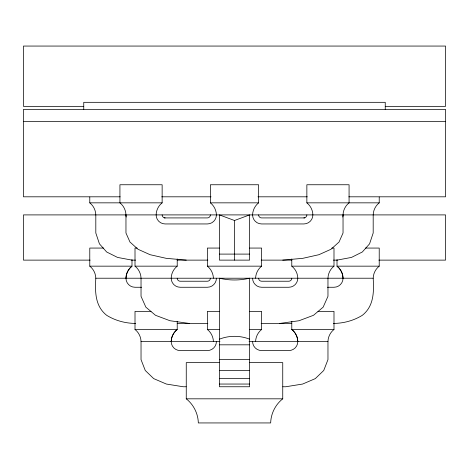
<?xml version="1.0" encoding="UTF-8"?>
<svg xmlns="http://www.w3.org/2000/svg" width="469" height="469" viewBox="0 0 469 469"><rect width="100%" height="100%" fill="white"/><g stroke="black" fill="none" stroke-linecap="round" stroke-linejoin="round"><path stroke-width="0.7" d="M141.585 287.263L135.008 287.263A9.046 9.046 0 0 1 125.962 278.217C126.067 273.562 128.33 269.036 131.988 266.158L131.988 259.644M216.408 341.532A9.046 9.046 0 0 1 207.362 350.578L180.231 350.578A9.046 9.046 0 0 1 171.185 341.532C171.291 336.877 173.553 332.351 177.218 329.473L177.218 321.312M255.605 278.217C255.711 273.562 257.973 269.036 261.638 266.158L261.638 248.066L249.572 248.066M255.605 341.532C255.711 336.877 257.973 332.351 261.638 329.473L261.638 311.381L249.572 311.381M282.825 386.755L285.756 386.755L302.64 384.047L315.303 378.618L323.745 370.475L327.966 359.623L327.966 341.532C328.071 336.877 330.334 332.351 333.992 329.473L333.992 311.381L317.982 311.381M342.786 217.018A9.046 9.046 0 0 0 343.038 214.902C343.15 210.247 345.413 205.721 349.071 202.843L349.071 184.751L306.861 184.751L306.861 202.843C310.519 205.721 312.782 210.247 312.887 214.902A9.046 9.046 0 0 1 303.848 223.948L261.638 223.948A9.046 9.046 0 0 1 252.592 214.902C252.697 210.247 254.96 205.721 258.618 202.843L258.618 184.751L210.382 184.751L210.382 202.843C214.04 205.721 216.303 210.247 216.408 214.902A9.046 9.046 0 0 1 207.362 223.948L165.152 223.948A9.046 9.046 0 0 1 156.113 214.902C156.218 210.247 158.481 205.721 162.139 202.843L162.139 184.751L119.929 184.751L119.929 202.843C123.587 205.721 125.85 210.247 125.962 214.902A9.046 9.046 0 0 0 126.214 217.018M333.348 323.44C343.537 323.37 353.638 320.673 362.338 315.303C373.986 306.093 373.981 291.794 373.189 278.217C373.295 273.562 375.563 269.036 379.222 266.158L379.222 248.066L365.392 248.066M177.218 258.923L177.218 266.158C173.553 269.036 171.291 273.562 171.185 278.217A9.046 9.046 0 0 0 180.231 287.263L207.362 287.263A9.046 9.046 0 0 0 216.408 278.217M379.222 197.056L379.222 202.843C375.563 205.721 373.295 210.247 373.189 214.902L373.189 232.993L369.572 243.845L362.338 251.988L351.48 257.417L337.012 260.125M331.812 248.066L333.992 248.066L333.992 266.158C330.334 269.036 328.071 273.562 327.966 278.217L327.966 296.308L323.141 307.16L313.491 315.303L299.023 320.732L279.723 323.44M249.572 362.637L282.743 362.637L282.743 398.82C275.42 404.577 270.894 413.629 270.677 422.938L198.323 422.938C198.106 413.629 193.58 404.577 186.257 398.82L186.257 362.637L219.428 362.637M234.5 220.5L249.572 214.902L249.572 260.125L219.428 260.125L219.428 214.902L234.5 220.5L234.5 260.125M282.743 260.125L302.839 258.319L318.92 254.702L330.979 249.274L339.023 242.039L343.038 232.993L343.038 214.902M83.752 106.363L23.45 106.363L23.45 46.062L445.55 46.062L445.55 106.363L385.248 106.363M23.45 121.436L445.55 121.436M120.181 196.81L23.45 196.81L23.45 109.377L445.55 109.377L445.55 196.81L348.819 196.81M161.717 196.81L211.05 196.81M257.95 196.81L307.283 196.81M89.778 197.056L89.778 202.843L162.139 202.843M210.382 202.843L258.618 202.843M306.861 202.843L379.222 202.843M164.244 217.915L207.362 217.915A3.013 3.013 0 0 0 210.382 214.902M304.756 217.915L261.638 217.915A3.013 3.013 0 0 1 258.618 214.902M103.608 248.066L89.778 248.066L89.778 266.158C93.437 269.036 95.705 273.562 95.811 278.217C95.019 291.794 95.014 306.093 106.662 315.303C115.362 320.673 125.463 323.37 135.652 323.44M137.188 248.066L135.008 248.066L135.008 266.158C138.666 269.036 140.929 273.562 141.034 278.217L141.034 296.308L145.859 307.16L155.509 315.303L169.977 320.732L189.277 323.44M219.428 248.066L207.362 248.066L207.362 266.158C211.027 269.036 213.289 273.562 213.395 278.217M219.428 254.098L249.572 254.098M90.136 260.125L23.45 260.125L23.45 214.902L445.55 214.902L445.55 260.125L378.864 260.125M131.906 260.125L135.635 260.125M177.218 260.125L207.849 260.125M261.151 260.125L291.782 260.125M333.365 260.125L337.094 260.125M89.778 266.158L131.988 266.158A15.829 15.829 0 0 0 125.962 278.217M135.008 266.158L177.218 266.158M207.362 266.158L261.638 266.158M291.782 258.923L291.782 266.158L333.992 266.158M379.222 266.158L337.012 266.158L337.012 259.644M95.811 278.217L373.189 278.217M327.415 287.263L333.992 287.263A9.046 9.046 0 0 0 343.038 278.217C342.933 273.562 340.67 269.036 337.012 266.158A15.829 15.829 0 0 1 343.038 278.217M151.018 311.381L135.008 311.381L135.008 329.473C138.666 332.351 140.929 336.877 141.034 341.532L141.034 359.623L145.255 370.475L153.697 378.618L166.36 384.047L183.244 386.755L186.175 386.755M219.428 311.381L207.362 311.381L207.362 329.473C211.027 332.351 213.289 336.877 213.395 341.532M177.218 323.44L207.849 323.44M261.151 323.44L291.782 323.44M135.008 329.473L177.218 329.473A15.829 15.829 0 0 0 171.185 341.532M207.362 329.473L219.668 329.473M249.332 329.473L261.638 329.473M333.992 329.473L291.782 329.473L291.782 321.312M141.034 341.532L219.943 341.532M249.057 341.532L327.966 341.532M219.428 344.821L249.572 344.821M219.428 359.623L249.572 359.623M219.428 370.475L249.572 370.475M219.428 378.618L249.572 378.618M219.428 384.047L249.572 384.047M186.257 398.82L282.743 398.82M186.257 260.125L166.161 258.319L150.08 254.702L138.021 249.274L129.977 242.039L125.962 232.993L125.962 214.902M131.988 260.125L117.52 257.417L106.662 251.988L99.428 243.845L95.811 232.993L95.811 214.902C95.705 210.247 93.437 205.721 89.778 202.843M291.782 266.158C295.447 269.036 297.709 273.562 297.815 278.217A9.046 9.046 0 0 1 288.769 287.263L261.638 287.263A9.046 9.046 0 0 1 252.592 278.217M297.815 341.532C297.709 336.877 295.447 332.351 291.782 329.473A15.829 15.829 0 0 1 297.815 341.532A9.046 9.046 0 0 1 288.769 350.578L261.638 350.578A9.046 9.046 0 0 1 252.592 341.532M385.248 109.517L385.248 102.324L83.752 102.324L83.752 109.517M219.428 339.157A39.197 36.834 0 0 1 249.572 339.157M291.782 278.217A3.013 3.013 0 0 1 288.769 281.23L261.638 281.23A3.013 3.013 0 0 1 258.618 278.217M177.218 278.217A3.013 3.013 0 0 0 180.231 281.23L207.362 281.23A3.013 3.013 0 0 0 210.382 278.217M306.861 214.902A3.013 3.013 0 0 1 303.848 217.915M165.152 217.915A3.013 3.013 0 0 1 162.139 214.902M249.572 278.217C239.706 280.568 229.294 280.568 219.428 278.217L219.428 386.755L249.572 386.755L249.572 278.217"/></g></svg>
